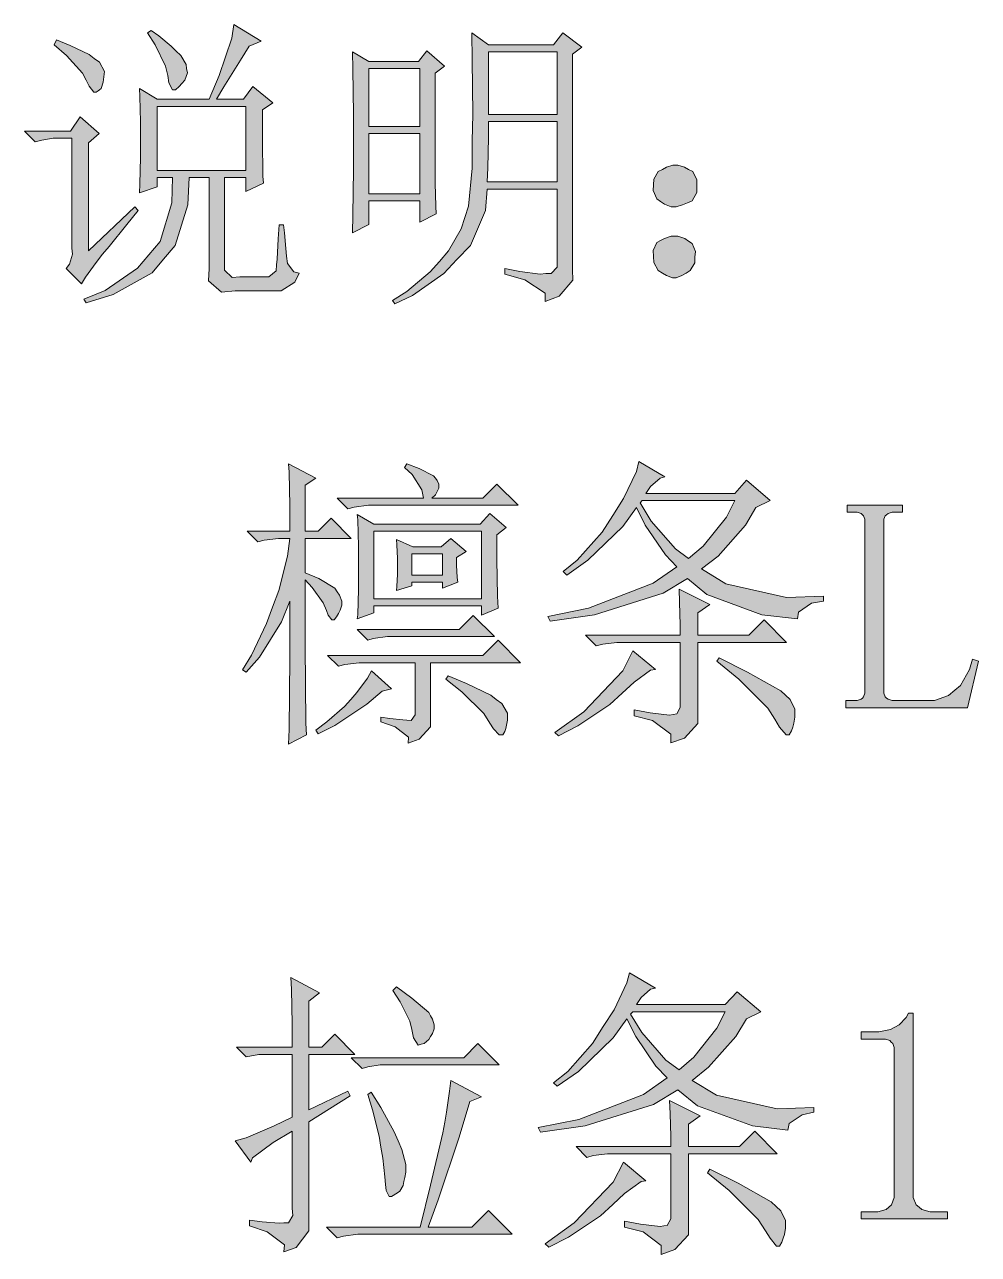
# Model space of a CAD drawing. Header units: millimetres. Extents: x 0 to 586, y 0 to 414.
# Drawn here: x 399.2 to 416.96, y 85.79 to 108.68 of the extents above; entities that cross this region are included whole.
import ezdxf

# ---------------------------------------------------------------- set-up
doc = ezdxf.new("R2010")
doc.units = ezdxf.units.MM

msp = doc.modelspace()

# ---------------------------------------------------------------- hatches: boundary and pattern name
h = msp.add_hatch(color=0)
h.paths.add_polyline_path([(403.101528, 108.68025), (403.609528, 108.369806), (403.387278, 108.281611), (403.225, 108.017028), (402.914556, 107.519611), (402.773444, 107.290306), (403.277917, 107.290306), (403.454306, 107.530194), (403.82825, 107.223278), (403.630694, 107.09275), (403.630694, 106.542417), (403.641278, 105.858028), (403.651861, 105.7275), (403.323778, 105.572278), (403.323778, 105.836861), (402.925139, 105.836861), (402.925139, 104.249361), (402.925139, 104.10825), (403.069778, 103.974194), (403.210889, 103.988306), (403.630694, 103.988306), (403.750639, 103.988306), (403.884694, 104.097667), (403.895278, 104.207028), (403.905861, 104.316389), (403.927028, 104.690333), (403.941139, 104.954917), (404.025806, 104.954917), (404.039917, 104.803222), (404.064611, 104.510417), (404.08225, 104.372833), (404.099889, 104.23525), (404.216306, 104.0765), (404.315083, 104.051806), (404.237472, 103.886), (403.983472, 103.723722), (403.807083, 103.723722), (403.122694, 103.723722), (402.872222, 103.699028), (402.628806, 103.910694), (402.639389, 104.14), (402.639389, 105.836861), (402.265444, 105.836861), (402.244278, 105.328861), (402.007917, 104.570389), (401.792722, 104.316389), (401.577528, 104.062389), (400.854333, 103.656694), (400.349861, 103.501472), (400.304, 103.5685), (400.702639, 103.734306), (401.305889, 104.147056), (401.517556, 104.394), (401.725694, 104.640944), (401.944417, 105.364139), (401.958528, 105.836861), (401.66925, 105.836861), (401.66925, 105.660472), (401.341167, 105.551111), (401.35175, 105.713389), (401.362333, 106.210806), (401.362333, 106.542417), (401.362333, 106.8705), (401.35175, 107.343222), (401.341167, 107.487861), (401.66925, 107.290306), (402.639389, 107.290306), (402.826361, 107.731278), (403.059194, 108.42625)])
h.paths.add_polyline_path([(401.66925, 107.15625), (401.66925, 105.967389), (403.323778, 105.967389), (403.323778, 107.15625)])
h = msp.add_hatch(color=0)
h.dxf.hatch_style = 2
h.paths.add_polyline_path([(401.492861, 108.525028), (401.559889, 108.570889), (401.704528, 108.468583), (401.933833, 108.281611), (402.022028, 108.193417), (402.110222, 108.105222), (402.209, 107.939417), (402.219583, 107.861806), (402.233694, 107.784194), (402.187833, 107.646611), (402.131389, 107.586639), (402.078472, 107.526667), (402.011444, 107.466694), (402.000861, 107.466694), (401.958528, 107.466694), (401.8915, 107.597222), (401.870333, 107.731278), (401.824472, 107.907667), (401.6375, 108.306306)])
h = msp.add_hatch(color=0)
h.paths.add_polyline_path([(406.054278, 103.547333), (406.318861, 103.713139), (406.752778, 104.0765), (406.925639, 104.274056), (407.094972, 104.471611), (407.331333, 104.880833), (407.398361, 105.088972), (407.465389, 105.300639), (407.535944, 106.009722), (407.539472, 106.510667), (407.546528, 107.011611), (407.539472, 108.020556), (407.528889, 108.525028), (407.839333, 108.306306), (409.049361, 108.306306), (409.22575, 108.525028), (409.578528, 108.260444), (409.402139, 108.129917), (409.402139, 104.122361), (409.412722, 103.921278), (409.158722, 103.624944), (408.897667, 103.526167), (408.897667, 103.681389), (408.520194, 103.931861), (408.14625, 104.034167), (408.14625, 104.143528), (408.421417, 104.087083), (408.802417, 104.037694), (408.90825, 104.04475), (409.010556, 104.048278), (409.116389, 104.164694), (409.116389, 104.274056), (409.116389, 105.618139), (407.818167, 105.618139), (407.782889, 105.223028), (407.504194, 104.566861), (407.253722, 104.309333), (407.006778, 104.048278), (406.428222, 103.635528), (406.096611, 103.480306)])
h.paths.add_polyline_path([(407.839333, 108.175778), (407.839333, 107.004556), (409.116389, 107.004556), (409.116389, 108.175778)])
h.paths.add_polyline_path([(407.839333, 106.874028), (407.839333, 106.577694), (407.82875, 106.016778), (407.818167, 105.752194), (409.116389, 105.752194), (409.116389, 106.874028)])
h = msp.add_hatch(color=0)
h.dxf.hatch_style = 2
h.paths.add_polyline_path([(399.753667, 108.306306), (399.799528, 108.3945), (400.05, 108.292194), (400.402778, 108.122861), (400.501556, 108.052306), (400.600333, 107.978222), (400.688528, 107.808889), (400.677944, 107.710111), (400.667361, 107.607806), (400.628556, 107.487861), (400.600333, 107.466694), (400.575639, 107.445528), (400.536833, 107.420833), (400.52625, 107.420833), (400.490972, 107.420833), (400.402778, 107.533722), (400.349861, 107.643083), (400.282833, 107.773611), (399.9865, 108.105222)])
h = msp.add_hatch(color=0)
h.paths.add_polyline_path([(406.848028, 106.01325), (406.848028, 105.7275), (406.858611, 105.300639), (406.869194, 105.156), (406.562278, 105.000778), (406.562278, 105.399417), (405.613306, 105.399417), (405.613306, 104.958444), (405.306389, 104.803222), (405.316972, 105.134833), (405.327556, 105.9815), (405.327556, 106.500083), (405.327556, 107.015139), (405.316972, 107.851222), (405.306389, 108.17225), (405.613306, 107.995861), (406.537583, 107.995861), (406.692806, 108.193417), (407.024417, 107.907667), (406.848028, 107.773611)])
h.paths.add_polyline_path([(405.613306, 106.651778), (405.613306, 105.529944), (406.562278, 105.529944), (406.562278, 106.651778)])
h.paths.add_polyline_path([(405.613306, 107.861806), (405.613306, 106.785833), (406.562278, 106.785833), (406.562278, 107.861806)])
h = msp.add_hatch(color=0)
h.dxf.hatch_style = 2
h.paths.add_polyline_path([(400.392194, 104.471611), (401.252972, 105.286528), (401.316472, 105.223028), (401.108333, 104.958444), (400.776722, 104.549222), (400.656778, 104.408111), (400.536833, 104.252889), (400.339278, 103.977722), (400.261667, 103.857778), (399.975917, 104.143528), (400.039417, 104.221139), (400.095861, 104.408111), (400.085278, 104.517472), (400.085278, 106.567111), (399.820694, 106.567111), (399.7325, 106.567111), (399.524361, 106.531833), (399.400889, 106.500083), (399.203333, 106.697639), (400.060583, 106.697639), (400.236972, 106.962222), (400.58975, 106.655306), (400.392194, 106.478917)])
h = msp.add_hatch(color=0)
h.dxf.hatch_style = 2
h.paths.add_polyline_path([(411.564667, 105.985028), (411.642278, 105.946222), (411.719889, 105.791), (411.719889, 105.674583), (411.719889, 105.558167), (411.631694, 105.402944), (411.5435, 105.364139), (411.455306, 105.325333), (411.331833, 105.286528), (411.300083, 105.286528), (411.243639, 105.286528), (411.116639, 105.339444), (411.046083, 105.388833), (410.972, 105.438222), (410.9085, 105.593444), (410.912028, 105.69575), (410.919083, 105.801583), (411.000222, 105.946222), (411.077833, 105.985028), (411.155444, 106.023833), (411.275389, 106.062639), (411.32125, 106.062639), (411.363583, 106.062639), (411.487056, 106.023833)])
h = msp.add_hatch(color=0)
h.dxf.hatch_style = 2
h.paths.add_polyline_path([(411.564667, 104.651528), (411.631694, 104.605667), (411.691667, 104.4575), (411.684611, 104.351667), (411.681083, 104.249361), (411.596417, 104.101194), (411.518806, 104.055333), (411.441194, 104.009472), (411.331833, 103.967139), (411.300083, 103.967139), (411.264806, 103.967139), (411.155444, 104.009472), (411.077833, 104.055333), (411.000222, 104.101194), (410.919083, 104.252889), (410.912028, 104.365778), (410.9085, 104.475139), (410.972, 104.623306), (411.046083, 104.662111), (411.116639, 104.700917), (411.243639, 104.739722), (411.300083, 104.739722), (411.367111, 104.739722), (411.497639, 104.697389)])
h = msp.add_hatch(color=0)
h.dxf.hatch_style = 2
h.paths.add_polyline_path([(404.427972, 98.347389), (404.427972, 97.12325), (404.438556, 95.680389), (404.449139, 95.461667), (404.117528, 95.285278), (404.131639, 95.560444), (404.142222, 96.893944), (404.142222, 97.952278), (403.987, 97.564222), (403.577778, 96.904528), (403.327306, 96.629361), (403.260278, 96.671694), (403.426083, 96.946861), (403.704778, 97.532472), (403.821194, 97.839389), (403.937611, 98.149833), (404.096361, 98.788361), (404.142222, 99.116444), (404.075194, 99.116444), (403.930556, 99.116444), (403.665972, 99.084694), (403.546028, 99.052944), (403.348472, 99.2505), (404.142222, 99.2505), (404.142222, 99.723222), (404.131639, 100.351167), (404.117528, 100.506389), (404.625528, 100.241806), (404.427972, 100.111278), (404.427972, 99.2505), (404.671389, 99.2505), (404.911278, 99.493917), (405.285222, 99.116444), (404.427972, 99.116444), (404.427972, 98.477917), (404.681972, 98.368556), (404.978306, 98.192167), (405.020639, 98.125139), (405.0665, 98.061639), (405.108833, 97.952278), (405.108833, 97.906417), (405.108833, 97.874667), (405.077083, 97.779417), (405.045333, 97.719444), (405.010056, 97.659472), (404.967722, 97.5995), (404.957139, 97.5995), (404.921861, 97.5995), (404.858361, 97.687694), (404.823083, 97.775889), (404.759583, 97.917), (404.5585, 98.20275)])
h = msp.add_hatch(color=0)
h.dxf.hatch_style = 2
h.paths.add_polyline_path([(405.020639, 99.864333), (406.629306, 99.864333), (406.597556, 100.019556), (406.421167, 100.308833), (406.276528, 100.439361), (406.322389, 100.506389), (406.551694, 100.418194), (406.816278, 100.284139), (406.851556, 100.241806), (406.883306, 100.195944), (406.915056, 100.128917), (406.915056, 100.10775), (406.915056, 100.054833), (406.851556, 99.931361), (406.784528, 99.864333), (407.7335, 99.864333), (407.994556, 100.128917), (408.393194, 99.733806), (405.750889, 99.733806), (405.60625, 99.733806), (405.341667, 99.698528), (405.221722, 99.666778)])
h = msp.add_hatch(color=0)
h.paths.add_polyline_path([(410.594528, 99.691472), (410.340528, 99.338694), (409.691417, 98.71075), (409.296306, 98.435583), (409.229278, 98.502611), (409.493861, 98.71075), (409.956, 99.236389), (410.153556, 99.546833), (410.354639, 99.860806), (410.594528, 100.36175), (410.640389, 100.548722), (411.123694, 100.262972), (411.0355, 100.241806), (410.859111, 100.086583), (410.770917, 99.956056), (412.425444, 99.956056), (412.644167, 100.199472), (413.085139, 99.825528), (412.820556, 99.691472), (412.623, 99.363389), (412.115, 98.788361), (411.808083, 98.548472), (412.259639, 98.273306), (413.392056, 98.019306), (414.076444, 98.040472), (414.076444, 97.952278), (413.854194, 97.909944), (413.614306, 97.744139), (413.593139, 97.620667), (412.929917, 97.698278), (411.906861, 98.072222), (411.5435, 98.372083), (411.091944, 98.096917), (409.814889, 97.698278), (408.985861, 97.578333), (408.943528, 97.666528), (409.702, 97.82175), (410.904972, 98.283889), (411.345944, 98.590806), (411.134278, 98.809528), (410.760333, 99.363389)])
h.paths.add_polyline_path([(410.703889, 99.825528), (410.661556, 99.779667), (410.869694, 99.437472), (411.32125, 98.922417), (411.564667, 98.746028), (411.839833, 98.975333), (412.270222, 99.515083), (412.425444, 99.825528)])
h = msp.add_hatch(color=0)
h.paths.add_polyline_path([(405.398111, 99.560944), (405.705028, 99.384556), (407.687639, 99.384556), (407.864028, 99.582111), (408.170944, 99.317528), (407.994556, 99.187), (407.994556, 98.724861), (408.008667, 98.040472), (408.01925, 97.818222), (407.708806, 97.687694), (407.708806, 97.864083), (405.705028, 97.864083), (405.705028, 97.733556), (405.398111, 97.620667), (405.408694, 97.698278), (405.419278, 98.171), (405.419278, 98.569639), (405.419278, 98.96475), (405.408694, 99.462167)])
h.paths.add_polyline_path([(405.705028, 99.2505), (405.705028, 97.994611), (407.708806, 97.994611), (407.708806, 99.2505)])
h = msp.add_hatch(color=0)
h.dxf.hatch_style = 2
h.paths.add_polyline_path([(415.198278, 96.276583), (415.198278, 96.23425), (415.2265, 96.167222), (415.251194, 96.146056), (415.279417, 96.124889), (415.3535, 96.100194), (415.395833, 96.100194), (415.992028, 96.100194), (416.143722, 96.100194), (416.408306, 96.195444), (416.521194, 96.290694), (416.630556, 96.382417), (416.796361, 96.675222), (416.849278, 96.872778), (416.962167, 96.830444), (416.761083, 95.966139), (414.492722, 95.966139), (414.492722, 96.100194), (414.647944, 96.100194), (414.704389, 96.100194), (414.782, 96.124889), (414.803167, 96.146056), (414.824333, 96.167222), (414.8455, 96.23425), (414.8455, 96.276583), (414.8455, 99.426889), (414.8455, 99.47275), (414.824333, 99.53625), (414.803167, 99.557417), (414.782, 99.582111), (414.704389, 99.603278), (414.647944, 99.603278), (414.517417, 99.603278), (414.517417, 99.737333), (415.551056, 99.737333), (415.551056, 99.603278), (415.395833, 99.603278), (415.3535, 99.603278), (415.279417, 99.582111), (415.251194, 99.557417), (415.2265, 99.53625), (415.198278, 99.47275), (415.198278, 99.426889)])
h = msp.add_hatch(color=0)
h.paths.add_polyline_path([(407.246667, 98.763667), (407.246667, 98.622556), (407.25725, 98.389722), (407.267833, 98.301528), (406.982083, 98.192167), (406.982083, 98.301528), (406.410583, 98.301528), (406.410583, 98.2345), (406.124833, 98.146306), (406.135417, 98.223917), (406.146, 98.449694), (406.146, 98.597861), (406.146, 98.746028), (406.135417, 98.9965), (406.124833, 99.095278), (406.43175, 98.961222), (406.960917, 98.961222), (407.137306, 99.116444), (407.423056, 98.873028)])
h.paths.add_polyline_path([(406.410583, 98.830694), (406.410583, 98.435583), (406.982083, 98.435583), (406.982083, 98.830694)])
h = msp.add_hatch(color=0)
h.dxf.hatch_style = 2
h.paths.add_polyline_path([(409.649083, 97.31375), (411.409444, 97.31375), (411.409444, 97.500722), (411.398861, 97.931111), (411.388278, 98.171), (411.959778, 97.88525), (411.741056, 97.733556), (411.741056, 97.31375), (412.6865, 97.31375), (412.975778, 97.5995), (413.392056, 97.183222), (411.741056, 97.183222), (411.741056, 95.860306), (411.741056, 95.673333), (411.487056, 95.398167), (411.233056, 95.309972), (411.233056, 95.47225), (410.894389, 95.72625), (410.552194, 95.814444), (410.552194, 95.927333), (410.848528, 95.870889), (411.211889, 95.825028), (411.278917, 95.839139), (411.345944, 95.849722), (411.409444, 95.969667), (411.409444, 96.079028), (411.409444, 97.183222), (410.375806, 97.183222), (410.231167, 97.183222), (409.966583, 97.147944), (409.846639, 97.116194)])
h = msp.add_hatch(color=0)
h.dxf.hatch_style = 2
h.paths.add_polyline_path([(405.398111, 97.419583), (407.292528, 97.419583), (407.557111, 97.684167), (407.952222, 97.289056), (406.124833, 97.289056), (405.959028, 97.289056), (405.694444, 97.253778), (405.595667, 97.222028)])
h = msp.add_hatch(color=0)
h.dxf.hatch_style = 2
h.paths.add_polyline_path([(405.835556, 95.78975), (406.001361, 95.768583), (406.244778, 95.740361), (406.322389, 95.736833), (406.4, 95.729778), (406.477611, 95.835611), (406.477611, 95.944972), (406.477611, 96.802222), (405.5745, 96.802222), (405.429861, 96.802222), (405.165278, 96.770472), (405.045333, 96.738722), (404.84425, 96.936278), (407.7335, 96.936278), (408.01925, 97.222028), (408.435528, 96.802222), (406.763361, 96.802222), (406.763361, 95.768583), (406.763361, 95.613361), (406.551694, 95.384056), (406.343556, 95.306444), (406.354139, 95.415806), (406.100139, 95.613361), (405.835556, 95.701556)])
h = msp.add_hatch(color=0)
h.dxf.hatch_style = 2
h.paths.add_polyline_path([(410.531028, 97.028), (410.947306, 96.675222), (410.859111, 96.664639), (410.552194, 96.442389), (410.329944, 96.23425), (410.100639, 96.026111), (409.504444, 95.627472), (409.141083, 95.4405), (409.074056, 95.507528), (409.613806, 95.892056), (410.340528, 96.654056)])
h = msp.add_hatch(color=0)
h.dxf.hatch_style = 2
h.paths.add_polyline_path([(412.136167, 96.893944), (412.665333, 96.629361), (413.282694, 96.283639), (413.370889, 96.2025), (413.459083, 96.117833), (413.547278, 95.937917), (413.547278, 95.839139), (413.547278, 95.793278), (413.526111, 95.676861), (413.504944, 95.606306), (413.48025, 95.53575), (413.437917, 95.461667), (413.41675, 95.461667), (413.381472, 95.461667), (413.261528, 95.606306), (413.173333, 95.750944), (413.039278, 95.959083), (412.499528, 96.498833), (412.093833, 96.830444)])
h = msp.add_hatch(color=0)
h.dxf.hatch_style = 2
h.paths.add_polyline_path([(405.86025, 96.276583), (405.5745, 96.033167), (404.978306, 95.638056), (404.671389, 95.482833), (404.625528, 95.549861), (404.833667, 95.701556), (405.158222, 95.990833), (405.274639, 96.121361), (405.391056, 96.251889), (405.585083, 96.516472), (405.662694, 96.650528), (406.036639, 96.318917)])
h = msp.add_hatch(color=0)
h.dxf.hatch_style = 2
h.paths.add_polyline_path([(407.091444, 96.562333), (407.433639, 96.417694), (407.881667, 96.198972), (407.983972, 96.121361), (408.089806, 96.04375), (408.195639, 95.867361), (408.195639, 95.768583), (408.195639, 95.736833), (408.178, 95.641583), (408.160361, 95.581611), (408.14625, 95.521639), (408.107444, 95.461667), (408.08275, 95.461667), (408.040417, 95.461667), (407.931056, 95.571028), (407.864028, 95.680389), (407.754667, 95.856778), (407.345444, 96.262472), (407.049111, 96.495306)])
h = msp.add_hatch(color=0)
h.dxf.hatch_style = 2
h.paths.add_polyline_path([(405.264056, 88.744778), (404.495, 88.257944), (404.495, 86.451722), (404.495, 86.233), (404.262167, 85.922556), (404.029333, 85.837889), (404.043444, 85.968417), (403.722417, 86.211833), (403.390806, 86.321194), (403.390806, 86.430556), (403.623639, 86.398806), (403.941139, 86.370583), (404.029333, 86.377639), (404.117528, 86.381167), (404.195139, 86.51875), (404.184556, 86.652806), (404.184556, 88.085083), (403.831778, 87.873417), (403.44725, 87.587667), (403.4155, 87.510056), (403.126222, 87.908694), (403.327306, 87.961611), (403.852944, 88.183861), (404.184556, 88.346139), (404.184556, 89.513833), (403.567194, 89.513833), (403.327306, 89.4715), (403.150917, 89.647889), (404.184556, 89.647889), (404.184556, 90.078278), (404.173972, 90.727389), (404.163389, 90.946111), (404.692556, 90.660361), (404.495, 90.505139), (404.495, 89.647889), (404.734889, 89.647889), (404.978306, 89.891306), (405.35225, 89.513833), (404.495, 89.513833), (404.495, 88.480194), (405.221722, 88.832972)])
h = msp.add_hatch(color=0)
h.paths.add_polyline_path([(410.418139, 90.177056), (410.164139, 89.824278), (409.515028, 89.196333), (409.119917, 88.921167), (409.052889, 88.988194), (409.317472, 89.196333), (409.779611, 89.718444), (409.977167, 90.032417), (410.17825, 90.346389), (410.418139, 90.847333), (410.464, 91.034306), (410.947306, 90.748556), (410.859111, 90.727389), (410.682722, 90.572167), (410.594528, 90.441639), (412.249056, 90.441639), (412.467778, 90.681528), (412.90875, 90.307583), (412.644167, 90.177056), (412.446611, 89.845444), (411.938611, 89.273944), (411.631694, 89.030528), (412.08325, 88.755361), (413.215667, 88.501361), (413.900056, 88.526056), (413.900056, 88.437861), (413.677806, 88.392), (413.437917, 88.226194), (413.41675, 88.10625), (412.753528, 88.183861), (411.730472, 88.557806), (411.367111, 88.854139), (410.915556, 88.578972), (409.6385, 88.183861), (408.809472, 88.063917), (408.767139, 88.152111), (409.525611, 88.303806), (410.728583, 88.765944), (411.169556, 89.076389), (410.957889, 89.295111), (410.583944, 89.845444)])
h.paths.add_polyline_path([(410.531028, 90.307583), (410.485167, 90.26525), (410.693306, 89.923056), (411.144861, 89.404472), (411.388278, 89.228083), (411.663444, 89.460917), (412.093833, 90.000667), (412.249056, 90.307583)])
h = msp.add_hatch(color=0)
h.dxf.hatch_style = 2
h.paths.add_polyline_path([(406.124833, 90.769722), (406.410583, 90.561583), (406.728083, 90.293472), (406.763361, 90.229972), (406.795111, 90.17), (406.826861, 90.067694), (406.826861, 90.021833), (406.826861, 89.990083), (406.795111, 89.901889), (406.763361, 89.845444), (406.728083, 89.792528), (406.639889, 89.718444), (406.586972, 89.704333), (406.530528, 89.686694), (406.442333, 89.824278), (406.410583, 89.9795), (406.375306, 90.131194), (406.198917, 90.494556), (406.057806, 90.706222)])
h = msp.add_hatch(color=0)
h.dxf.hatch_style = 2
h.paths.add_polyline_path([(415.748611, 90.282889), (415.748611, 86.938556), (415.748611, 86.850361), (415.801528, 86.716306), (415.857972, 86.673972), (415.910889, 86.628111), (416.066111, 86.585778), (416.164889, 86.585778), (416.387139, 86.585778), (416.387139, 86.451722), (414.778472, 86.451722), (414.778472, 86.585778), (414.976028, 86.585778), (415.088917, 86.585778), (415.247667, 86.628111), (415.297056, 86.673972), (415.346444, 86.716306), (415.395833, 86.850361), (415.395833, 86.938556), (415.395833, 89.602028), (415.395833, 89.644361), (415.367611, 89.718444), (415.339389, 89.743139), (415.314694, 89.771361), (415.230028, 89.799583), (415.177111, 89.799583), (414.778472, 89.799583), (414.778472, 89.933639), (414.976028, 89.933639), (415.110083, 89.933639), (415.325278, 89.975972), (415.406417, 90.021833), (415.487556, 90.064167), (415.614556, 90.198222), (415.660417, 90.282889)])
h = msp.add_hatch(color=0)
h.dxf.hatch_style = 2
h.paths.add_polyline_path([(405.285222, 89.450333), (407.380722, 89.450333), (407.641778, 89.714917), (408.040417, 89.319806), (405.948444, 89.319806), (405.824972, 89.319806), (405.595667, 89.284528), (405.486306, 89.252778)])
h = msp.add_hatch(color=0)
h.dxf.hatch_style = 2
h.paths.add_polyline_path([(407.490083, 88.635417), (407.292528, 87.972194), (406.904472, 86.808028), (406.7175, 86.300028), (407.532417, 86.300028), (407.842861, 86.606944), (408.283833, 86.165972), (405.549806, 86.165972), (405.408694, 86.165972), (405.144111, 86.134222), (405.020639, 86.102472), (404.823083, 86.300028), (406.565806, 86.300028), (406.763361, 87.083194), (406.992667, 88.056861), (407.027944, 88.250889), (407.059694, 88.441389), (407.116139, 88.832972), (407.137306, 89.030528), (407.708806, 88.723611)])
h = msp.add_hatch(color=0)
h.dxf.hatch_style = 2
h.paths.add_polyline_path([(405.595667, 88.765944), (405.659167, 88.811806), (405.835556, 88.526056), (406.086028, 88.0745), (406.156583, 87.908694), (406.227139, 87.742889), (406.301222, 87.467722), (406.301222, 87.358361), (406.301222, 87.323083), (406.283583, 87.220778), (406.265944, 87.146694), (406.251833, 87.076139), (406.188333, 86.970306), (406.146, 86.938556), (406.036639, 86.871528), (405.990778, 86.871528), (405.937861, 86.980889), (405.92375, 87.093778), (405.913167, 87.234889), (405.870833, 87.584139), (405.835556, 87.785222), (405.803806, 87.989833), (405.683861, 88.480194)])
h = msp.add_hatch(color=0)
h.dxf.hatch_style = 2
h.paths.add_polyline_path([(409.472694, 87.799333), (411.233056, 87.799333), (411.233056, 87.986306), (411.222472, 88.413167), (411.211889, 88.656583), (411.783389, 88.370833), (411.564667, 88.215611), (411.564667, 87.799333), (412.513639, 87.799333), (412.799389, 88.085083), (413.215667, 87.665278), (411.564667, 87.665278), (411.564667, 86.342361), (411.564667, 86.155389), (411.310667, 85.880222), (411.056667, 85.792028), (411.056667, 85.957833), (410.718, 86.211833), (410.375806, 86.300028), (410.375806, 86.409389), (410.672139, 86.356472), (411.0355, 86.310611), (411.102528, 86.321194), (411.169556, 86.331778), (411.233056, 86.45525), (411.233056, 86.564611), (411.233056, 87.665278), (410.199417, 87.665278), (410.054778, 87.665278), (409.790194, 87.633528), (409.67025, 87.59825)])
h = msp.add_hatch(color=0)
h.dxf.hatch_style = 2
h.paths.add_polyline_path([(410.354639, 87.510056), (410.770917, 87.160806), (410.682722, 87.146694), (410.375806, 86.927972), (410.153556, 86.719833), (409.92425, 86.508167), (409.328056, 86.113056), (408.964694, 85.926083), (408.897667, 85.989583), (409.437417, 86.377639), (410.164139, 87.136111)])
h = msp.add_hatch(color=0)
h.dxf.hatch_style = 2
h.paths.add_polyline_path([(411.959778, 87.379528), (412.488944, 87.114944), (413.106306, 86.769222), (413.1945, 86.684556), (413.282694, 86.603417), (413.370889, 86.419972), (413.370889, 86.321194), (413.370889, 86.278861), (413.349722, 86.162444), (413.328556, 86.091889), (413.303861, 86.017806), (413.261528, 85.94725), (413.240361, 85.94725), (413.205083, 85.94725), (413.085139, 86.091889), (412.996944, 86.233), (412.862889, 86.441139), (412.323139, 86.984417), (411.917444, 87.3125)])

# ---------------------------------------------------------------- linework, layer by layer
at = {"color": 0, "lineweight": 0}
for points in [[(403.101528, 108.68025), (403.609528, 108.369806), (403.387278, 108.281611), (403.225, 108.017028), (402.914556, 107.519611), (402.773444, 107.290306), (403.277917, 107.290306), (403.454306, 107.530194), (403.82825, 107.223278), (403.630694, 107.09275), (403.630694, 106.542417), (403.641278, 105.858028), (403.651861, 105.7275), (403.323778, 105.572278), (403.323778, 105.836861), (402.925139, 105.836861), (402.925139, 104.249361), (402.925139, 104.10825), (403.069778, 103.974194), (403.210889, 103.988306), (403.630694, 103.988306), (403.750639, 103.988306), (403.884694, 104.097667), (403.895278, 104.207028), (403.905861, 104.316389), (403.927028, 104.690333), (403.941139, 104.954917), (404.025806, 104.954917), (404.039917, 104.803222), (404.064611, 104.510417), (404.08225, 104.372833), (404.099889, 104.23525), (404.216306, 104.0765), (404.315083, 104.051806), (404.237472, 103.886), (403.983472, 103.723722), (403.807083, 103.723722), (403.122694, 103.723722), (402.872222, 103.699028), (402.628806, 103.910694), (402.639389, 104.14), (402.639389, 105.836861), (402.265444, 105.836861), (402.244278, 105.328861), (402.007917, 104.570389), (401.792722, 104.316389), (401.577528, 104.062389), (400.854333, 103.656694), (400.349861, 103.501472), (400.304, 103.5685), (400.702639, 103.734306), (401.305889, 104.147056), (401.517556, 104.394), (401.725694, 104.640944), (401.944417, 105.364139), (401.958528, 105.836861), (401.66925, 105.836861), (401.66925, 105.660472), (401.341167, 105.551111), (401.35175, 105.713389), (401.362333, 106.210806), (401.362333, 106.542417), (401.362333, 106.8705), (401.35175, 107.343222), (401.341167, 107.487861), (401.66925, 107.290306), (402.639389, 107.290306), (402.826361, 107.731278), (403.059194, 108.42625)], [(401.492861, 108.525028), (401.559889, 108.570889), (401.704528, 108.468583), (401.933833, 108.281611), (402.022028, 108.193417), (402.110222, 108.105222), (402.209, 107.939417), (402.219583, 107.861806), (402.233694, 107.784194), (402.187833, 107.646611), (402.131389, 107.586639), (402.078472, 107.526667), (402.011444, 107.466694), (402.000861, 107.466694), (401.958528, 107.466694), (401.8915, 107.597222), (401.870333, 107.731278), (401.824472, 107.907667), (401.6375, 108.306306)], [(406.054278, 103.547333), (406.318861, 103.713139), (406.752778, 104.0765), (406.925639, 104.274056), (407.094972, 104.471611), (407.331333, 104.880833), (407.398361, 105.088972), (407.465389, 105.300639), (407.535944, 106.009722), (407.539472, 106.510667), (407.546528, 107.011611), (407.539472, 108.020556), (407.528889, 108.525028), (407.839333, 108.306306), (409.049361, 108.306306), (409.22575, 108.525028), (409.578528, 108.260444), (409.402139, 108.129917), (409.402139, 104.122361), (409.412722, 103.921278), (409.158722, 103.624944), (408.897667, 103.526167), (408.897667, 103.681389), (408.520194, 103.931861), (408.14625, 104.034167), (408.14625, 104.143528), (408.421417, 104.087083), (408.802417, 104.037694), (408.90825, 104.04475), (409.010556, 104.048278), (409.116389, 104.164694), (409.116389, 104.274056), (409.116389, 105.618139), (407.818167, 105.618139), (407.782889, 105.223028), (407.504194, 104.566861), (407.253722, 104.309333), (407.006778, 104.048278), (406.428222, 103.635528), (406.096611, 103.480306)], [(399.753667, 108.306306), (399.799528, 108.3945), (400.05, 108.292194), (400.402778, 108.122861), (400.501556, 108.052306), (400.600333, 107.978222), (400.688528, 107.808889), (400.677944, 107.710111), (400.667361, 107.607806), (400.628556, 107.487861), (400.600333, 107.466694), (400.575639, 107.445528), (400.536833, 107.420833), (400.52625, 107.420833), (400.490972, 107.420833), (400.402778, 107.533722), (400.349861, 107.643083), (400.282833, 107.773611), (399.9865, 108.105222)], [(406.848028, 106.01325), (406.848028, 105.7275), (406.858611, 105.300639), (406.869194, 105.156), (406.562278, 105.000778), (406.562278, 105.399417), (405.613306, 105.399417), (405.613306, 104.958444), (405.306389, 104.803222), (405.316972, 105.134833), (405.327556, 105.9815), (405.327556, 106.500083), (405.327556, 107.015139), (405.316972, 107.851222), (405.306389, 108.17225), (405.613306, 107.995861), (406.537583, 107.995861), (406.692806, 108.193417), (407.024417, 107.907667), (406.848028, 107.773611)], [(407.839333, 108.175778), (407.839333, 107.004556), (409.116389, 107.004556), (409.116389, 108.175778)], [(405.613306, 107.861806), (405.613306, 106.785833), (406.562278, 106.785833), (406.562278, 107.861806)], [(401.66925, 107.15625), (401.66925, 105.967389), (403.323778, 105.967389), (403.323778, 107.15625)], [(400.392194, 104.471611), (401.252972, 105.286528), (401.316472, 105.223028), (401.108333, 104.958444), (400.776722, 104.549222), (400.656778, 104.408111), (400.536833, 104.252889), (400.339278, 103.977722), (400.261667, 103.857778), (399.975917, 104.143528), (400.039417, 104.221139), (400.095861, 104.408111), (400.085278, 104.517472), (400.085278, 106.567111), (399.820694, 106.567111), (399.7325, 106.567111), (399.524361, 106.531833), (399.400889, 106.500083), (399.203333, 106.697639), (400.060583, 106.697639), (400.236972, 106.962222), (400.58975, 106.655306), (400.392194, 106.478917)], [(407.839333, 106.874028), (407.839333, 106.577694), (407.82875, 106.016778), (407.818167, 105.752194), (409.116389, 105.752194), (409.116389, 106.874028)], [(405.613306, 106.651778), (405.613306, 105.529944), (406.562278, 105.529944), (406.562278, 106.651778)], [(411.564667, 105.985028), (411.642278, 105.946222), (411.719889, 105.791), (411.719889, 105.674583), (411.719889, 105.558167), (411.631694, 105.402944), (411.5435, 105.364139), (411.455306, 105.325333), (411.331833, 105.286528), (411.300083, 105.286528), (411.243639, 105.286528), (411.116639, 105.339444), (411.046083, 105.388833), (410.972, 105.438222), (410.9085, 105.593444), (410.912028, 105.69575), (410.919083, 105.801583), (411.000222, 105.946222), (411.077833, 105.985028), (411.155444, 106.023833), (411.275389, 106.062639), (411.32125, 106.062639), (411.363583, 106.062639), (411.487056, 106.023833)], [(411.564667, 104.651528), (411.631694, 104.605667), (411.691667, 104.4575), (411.684611, 104.351667), (411.681083, 104.249361), (411.596417, 104.101194), (411.518806, 104.055333), (411.441194, 104.009472), (411.331833, 103.967139), (411.300083, 103.967139), (411.264806, 103.967139), (411.155444, 104.009472), (411.077833, 104.055333), (411.000222, 104.101194), (410.919083, 104.252889), (410.912028, 104.365778), (410.9085, 104.475139), (410.972, 104.623306), (411.046083, 104.662111), (411.116639, 104.700917), (411.243639, 104.739722), (411.300083, 104.739722), (411.367111, 104.739722), (411.497639, 104.697389)], [(404.427972, 98.347389), (404.427972, 97.12325), (404.438556, 95.680389), (404.449139, 95.461667), (404.117528, 95.285278), (404.131639, 95.560444), (404.142222, 96.893944), (404.142222, 97.952278), (403.987, 97.564222), (403.577778, 96.904528), (403.327306, 96.629361), (403.260278, 96.671694), (403.426083, 96.946861), (403.704778, 97.532472), (403.821194, 97.839389), (403.937611, 98.149833), (404.096361, 98.788361), (404.142222, 99.116444), (404.075194, 99.116444), (403.930556, 99.116444), (403.665972, 99.084694), (403.546028, 99.052944), (403.348472, 99.2505), (404.142222, 99.2505), (404.142222, 99.723222), (404.131639, 100.351167), (404.117528, 100.506389), (404.625528, 100.241806), (404.427972, 100.111278), (404.427972, 99.2505), (404.671389, 99.2505), (404.911278, 99.493917), (405.285222, 99.116444), (404.427972, 99.116444), (404.427972, 98.477917), (404.681972, 98.368556), (404.978306, 98.192167), (405.020639, 98.125139), (405.0665, 98.061639), (405.108833, 97.952278), (405.108833, 97.906417), (405.108833, 97.874667), (405.077083, 97.779417), (405.045333, 97.719444), (405.010056, 97.659472), (404.967722, 97.5995), (404.957139, 97.5995), (404.921861, 97.5995), (404.858361, 97.687694), (404.823083, 97.775889), (404.759583, 97.917), (404.5585, 98.20275)], [(405.020639, 99.864333), (406.629306, 99.864333), (406.597556, 100.019556), (406.421167, 100.308833), (406.276528, 100.439361), (406.322389, 100.506389), (406.551694, 100.418194), (406.816278, 100.284139), (406.851556, 100.241806), (406.883306, 100.195944), (406.915056, 100.128917), (406.915056, 100.10775), (406.915056, 100.054833), (406.851556, 99.931361), (406.784528, 99.864333), (407.7335, 99.864333), (407.994556, 100.128917), (408.393194, 99.733806), (405.750889, 99.733806), (405.60625, 99.733806), (405.341667, 99.698528), (405.221722, 99.666778)], [(410.594528, 99.691472), (410.340528, 99.338694), (409.691417, 98.71075), (409.296306, 98.435583), (409.229278, 98.502611), (409.493861, 98.71075), (409.956, 99.236389), (410.153556, 99.546833), (410.354639, 99.860806), (410.594528, 100.36175), (410.640389, 100.548722), (411.123694, 100.262972), (411.0355, 100.241806), (410.859111, 100.086583), (410.770917, 99.956056), (412.425444, 99.956056), (412.644167, 100.199472), (413.085139, 99.825528), (412.820556, 99.691472), (412.623, 99.363389), (412.115, 98.788361), (411.808083, 98.548472), (412.259639, 98.273306), (413.392056, 98.019306), (414.076444, 98.040472), (414.076444, 97.952278), (413.854194, 97.909944), (413.614306, 97.744139), (413.593139, 97.620667), (412.929917, 97.698278), (411.906861, 98.072222), (411.5435, 98.372083), (411.091944, 98.096917), (409.814889, 97.698278), (408.985861, 97.578333), (408.943528, 97.666528), (409.702, 97.82175), (410.904972, 98.283889), (411.345944, 98.590806), (411.134278, 98.809528), (410.760333, 99.363389)], [(410.703889, 99.825528), (410.661556, 99.779667), (410.869694, 99.437472), (411.32125, 98.922417), (411.564667, 98.746028), (411.839833, 98.975333), (412.270222, 99.515083), (412.425444, 99.825528)], [(405.398111, 99.560944), (405.705028, 99.384556), (407.687639, 99.384556), (407.864028, 99.582111), (408.170944, 99.317528), (407.994556, 99.187), (407.994556, 98.724861), (408.008667, 98.040472), (408.01925, 97.818222), (407.708806, 97.687694), (407.708806, 97.864083), (405.705028, 97.864083), (405.705028, 97.733556), (405.398111, 97.620667), (405.408694, 97.698278), (405.419278, 98.171), (405.419278, 98.569639), (405.419278, 98.96475), (405.408694, 99.462167)], [(415.198278, 96.276583), (415.198278, 96.23425), (415.2265, 96.167222), (415.251194, 96.146056), (415.279417, 96.124889), (415.3535, 96.100194), (415.395833, 96.100194), (415.992028, 96.100194), (416.143722, 96.100194), (416.408306, 96.195444), (416.521194, 96.290694), (416.630556, 96.382417), (416.796361, 96.675222), (416.849278, 96.872778), (416.962167, 96.830444), (416.761083, 95.966139), (414.492722, 95.966139), (414.492722, 96.100194), (414.647944, 96.100194), (414.704389, 96.100194), (414.782, 96.124889), (414.803167, 96.146056), (414.824333, 96.167222), (414.8455, 96.23425), (414.8455, 96.276583), (414.8455, 99.426889), (414.8455, 99.47275), (414.824333, 99.53625), (414.803167, 99.557417), (414.782, 99.582111), (414.704389, 99.603278), (414.647944, 99.603278), (414.517417, 99.603278), (414.517417, 99.737333), (415.551056, 99.737333), (415.551056, 99.603278), (415.395833, 99.603278), (415.3535, 99.603278), (415.279417, 99.582111), (415.251194, 99.557417), (415.2265, 99.53625), (415.198278, 99.47275), (415.198278, 99.426889)], [(405.705028, 99.2505), (405.705028, 97.994611), (407.708806, 97.994611), (407.708806, 99.2505)], [(407.246667, 98.763667), (407.246667, 98.622556), (407.25725, 98.389722), (407.267833, 98.301528), (406.982083, 98.192167), (406.982083, 98.301528), (406.410583, 98.301528), (406.410583, 98.2345), (406.124833, 98.146306), (406.135417, 98.223917), (406.146, 98.449694), (406.146, 98.597861), (406.146, 98.746028), (406.135417, 98.9965), (406.124833, 99.095278), (406.43175, 98.961222), (406.960917, 98.961222), (407.137306, 99.116444), (407.423056, 98.873028)], [(406.410583, 98.830694), (406.410583, 98.435583), (406.982083, 98.435583), (406.982083, 98.830694)], [(409.649083, 97.31375), (411.409444, 97.31375), (411.409444, 97.500722), (411.398861, 97.931111), (411.388278, 98.171), (411.959778, 97.88525), (411.741056, 97.733556), (411.741056, 97.31375), (412.6865, 97.31375), (412.975778, 97.5995), (413.392056, 97.183222), (411.741056, 97.183222), (411.741056, 95.860306), (411.741056, 95.673333), (411.487056, 95.398167), (411.233056, 95.309972), (411.233056, 95.47225), (410.894389, 95.72625), (410.552194, 95.814444), (410.552194, 95.927333), (410.848528, 95.870889), (411.211889, 95.825028), (411.278917, 95.839139), (411.345944, 95.849722), (411.409444, 95.969667), (411.409444, 96.079028), (411.409444, 97.183222), (410.375806, 97.183222), (410.231167, 97.183222), (409.966583, 97.147944), (409.846639, 97.116194)], [(405.398111, 97.419583), (407.292528, 97.419583), (407.557111, 97.684167), (407.952222, 97.289056), (406.124833, 97.289056), (405.959028, 97.289056), (405.694444, 97.253778), (405.595667, 97.222028)], [(405.835556, 95.78975), (406.001361, 95.768583), (406.244778, 95.740361), (406.322389, 95.736833), (406.4, 95.729778), (406.477611, 95.835611), (406.477611, 95.944972), (406.477611, 96.802222), (405.5745, 96.802222), (405.429861, 96.802222), (405.165278, 96.770472), (405.045333, 96.738722), (404.84425, 96.936278), (407.7335, 96.936278), (408.01925, 97.222028), (408.435528, 96.802222), (406.763361, 96.802222), (406.763361, 95.768583), (406.763361, 95.613361), (406.551694, 95.384056), (406.343556, 95.306444), (406.354139, 95.415806), (406.100139, 95.613361), (405.835556, 95.701556)], [(410.531028, 97.028), (410.947306, 96.675222), (410.859111, 96.664639), (410.552194, 96.442389), (410.329944, 96.23425), (410.100639, 96.026111), (409.504444, 95.627472), (409.141083, 95.4405), (409.074056, 95.507528), (409.613806, 95.892056), (410.340528, 96.654056)], [(412.136167, 96.893944), (412.665333, 96.629361), (413.282694, 96.283639), (413.370889, 96.2025), (413.459083, 96.117833), (413.547278, 95.937917), (413.547278, 95.839139), (413.547278, 95.793278), (413.526111, 95.676861), (413.504944, 95.606306), (413.48025, 95.53575), (413.437917, 95.461667), (413.41675, 95.461667), (413.381472, 95.461667), (413.261528, 95.606306), (413.173333, 95.750944), (413.039278, 95.959083), (412.499528, 96.498833), (412.093833, 96.830444)], [(405.86025, 96.276583), (405.5745, 96.033167), (404.978306, 95.638056), (404.671389, 95.482833), (404.625528, 95.549861), (404.833667, 95.701556), (405.158222, 95.990833), (405.274639, 96.121361), (405.391056, 96.251889), (405.585083, 96.516472), (405.662694, 96.650528), (406.036639, 96.318917)], [(407.091444, 96.562333), (407.433639, 96.417694), (407.881667, 96.198972), (407.983972, 96.121361), (408.089806, 96.04375), (408.195639, 95.867361), (408.195639, 95.768583), (408.195639, 95.736833), (408.178, 95.641583), (408.160361, 95.581611), (408.14625, 95.521639), (408.107444, 95.461667), (408.08275, 95.461667), (408.040417, 95.461667), (407.931056, 95.571028), (407.864028, 95.680389), (407.754667, 95.856778), (407.345444, 96.262472), (407.049111, 96.495306)], [(405.264056, 88.744778), (404.495, 88.257944), (404.495, 86.451722), (404.495, 86.233), (404.262167, 85.922556), (404.029333, 85.837889), (404.043444, 85.968417), (403.722417, 86.211833), (403.390806, 86.321194), (403.390806, 86.430556), (403.623639, 86.398806), (403.941139, 86.370583), (404.029333, 86.377639), (404.117528, 86.381167), (404.195139, 86.51875), (404.184556, 86.652806), (404.184556, 88.085083), (403.831778, 87.873417), (403.44725, 87.587667), (403.4155, 87.510056), (403.126222, 87.908694), (403.327306, 87.961611), (403.852944, 88.183861), (404.184556, 88.346139), (404.184556, 89.513833), (403.567194, 89.513833), (403.327306, 89.4715), (403.150917, 89.647889), (404.184556, 89.647889), (404.184556, 90.078278), (404.173972, 90.727389), (404.163389, 90.946111), (404.692556, 90.660361), (404.495, 90.505139), (404.495, 89.647889), (404.734889, 89.647889), (404.978306, 89.891306), (405.35225, 89.513833), (404.495, 89.513833), (404.495, 88.480194), (405.221722, 88.832972)], [(410.418139, 90.177056), (410.164139, 89.824278), (409.515028, 89.196333), (409.119917, 88.921167), (409.052889, 88.988194), (409.317472, 89.196333), (409.779611, 89.718444), (409.977167, 90.032417), (410.17825, 90.346389), (410.418139, 90.847333), (410.464, 91.034306), (410.947306, 90.748556), (410.859111, 90.727389), (410.682722, 90.572167), (410.594528, 90.441639), (412.249056, 90.441639), (412.467778, 90.681528), (412.90875, 90.307583), (412.644167, 90.177056), (412.446611, 89.845444), (411.938611, 89.273944), (411.631694, 89.030528), (412.08325, 88.755361), (413.215667, 88.501361), (413.900056, 88.526056), (413.900056, 88.437861), (413.677806, 88.392), (413.437917, 88.226194), (413.41675, 88.10625), (412.753528, 88.183861), (411.730472, 88.557806), (411.367111, 88.854139), (410.915556, 88.578972), (409.6385, 88.183861), (408.809472, 88.063917), (408.767139, 88.152111), (409.525611, 88.303806), (410.728583, 88.765944), (411.169556, 89.076389), (410.957889, 89.295111), (410.583944, 89.845444)], [(406.124833, 90.769722), (406.410583, 90.561583), (406.728083, 90.293472), (406.763361, 90.229972), (406.795111, 90.17), (406.826861, 90.067694), (406.826861, 90.021833), (406.826861, 89.990083), (406.795111, 89.901889), (406.763361, 89.845444), (406.728083, 89.792528), (406.639889, 89.718444), (406.586972, 89.704333), (406.530528, 89.686694), (406.442333, 89.824278), (406.410583, 89.9795), (406.375306, 90.131194), (406.198917, 90.494556), (406.057806, 90.706222)], [(410.531028, 90.307583), (410.485167, 90.26525), (410.693306, 89.923056), (411.144861, 89.404472), (411.388278, 89.228083), (411.663444, 89.460917), (412.093833, 90.000667), (412.249056, 90.307583)], [(415.748611, 90.282889), (415.748611, 86.938556), (415.748611, 86.850361), (415.801528, 86.716306), (415.857972, 86.673972), (415.910889, 86.628111), (416.066111, 86.585778), (416.164889, 86.585778), (416.387139, 86.585778), (416.387139, 86.451722), (414.778472, 86.451722), (414.778472, 86.585778), (414.976028, 86.585778), (415.088917, 86.585778), (415.247667, 86.628111), (415.297056, 86.673972), (415.346444, 86.716306), (415.395833, 86.850361), (415.395833, 86.938556), (415.395833, 89.602028), (415.395833, 89.644361), (415.367611, 89.718444), (415.339389, 89.743139), (415.314694, 89.771361), (415.230028, 89.799583), (415.177111, 89.799583), (414.778472, 89.799583), (414.778472, 89.933639), (414.976028, 89.933639), (415.110083, 89.933639), (415.325278, 89.975972), (415.406417, 90.021833), (415.487556, 90.064167), (415.614556, 90.198222), (415.660417, 90.282889)], [(405.285222, 89.450333), (407.380722, 89.450333), (407.641778, 89.714917), (408.040417, 89.319806), (405.948444, 89.319806), (405.824972, 89.319806), (405.595667, 89.284528), (405.486306, 89.252778)], [(407.490083, 88.635417), (407.292528, 87.972194), (406.904472, 86.808028), (406.7175, 86.300028), (407.532417, 86.300028), (407.842861, 86.606944), (408.283833, 86.165972), (405.549806, 86.165972), (405.408694, 86.165972), (405.144111, 86.134222), (405.020639, 86.102472), (404.823083, 86.300028), (406.565806, 86.300028), (406.763361, 87.083194), (406.992667, 88.056861), (407.027944, 88.250889), (407.059694, 88.441389), (407.116139, 88.832972), (407.137306, 89.030528), (407.708806, 88.723611)], [(405.595667, 88.765944), (405.659167, 88.811806), (405.835556, 88.526056), (406.086028, 88.0745), (406.156583, 87.908694), (406.227139, 87.742889), (406.301222, 87.467722), (406.301222, 87.358361), (406.301222, 87.323083), (406.283583, 87.220778), (406.265944, 87.146694), (406.251833, 87.076139), (406.188333, 86.970306), (406.146, 86.938556), (406.036639, 86.871528), (405.990778, 86.871528), (405.937861, 86.980889), (405.92375, 87.093778), (405.913167, 87.234889), (405.870833, 87.584139), (405.835556, 87.785222), (405.803806, 87.989833), (405.683861, 88.480194)], [(409.472694, 87.799333), (411.233056, 87.799333), (411.233056, 87.986306), (411.222472, 88.413167), (411.211889, 88.656583), (411.783389, 88.370833), (411.564667, 88.215611), (411.564667, 87.799333), (412.513639, 87.799333), (412.799389, 88.085083), (413.215667, 87.665278), (411.564667, 87.665278), (411.564667, 86.342361), (411.564667, 86.155389), (411.310667, 85.880222), (411.056667, 85.792028), (411.056667, 85.957833), (410.718, 86.211833), (410.375806, 86.300028), (410.375806, 86.409389), (410.672139, 86.356472), (411.0355, 86.310611), (411.102528, 86.321194), (411.169556, 86.331778), (411.233056, 86.45525), (411.233056, 86.564611), (411.233056, 87.665278), (410.199417, 87.665278), (410.054778, 87.665278), (409.790194, 87.633528), (409.67025, 87.59825)], [(410.354639, 87.510056), (410.770917, 87.160806), (410.682722, 87.146694), (410.375806, 86.927972), (410.153556, 86.719833), (409.92425, 86.508167), (409.328056, 86.113056), (408.964694, 85.926083), (408.897667, 85.989583), (409.437417, 86.377639), (410.164139, 87.136111)], [(411.959778, 87.379528), (412.488944, 87.114944), (413.106306, 86.769222), (413.1945, 86.684556), (413.282694, 86.603417), (413.370889, 86.419972), (413.370889, 86.321194), (413.370889, 86.278861), (413.349722, 86.162444), (413.328556, 86.091889), (413.303861, 86.017806), (413.261528, 85.94725), (413.240361, 85.94725), (413.205083, 85.94725), (413.085139, 86.091889), (412.996944, 86.233), (412.862889, 86.441139), (412.323139, 86.984417), (411.917444, 87.3125)]]:
    msp.add_lwpolyline(points, close=True, dxfattribs=at)

doc.saveas('drawing.dxf')
